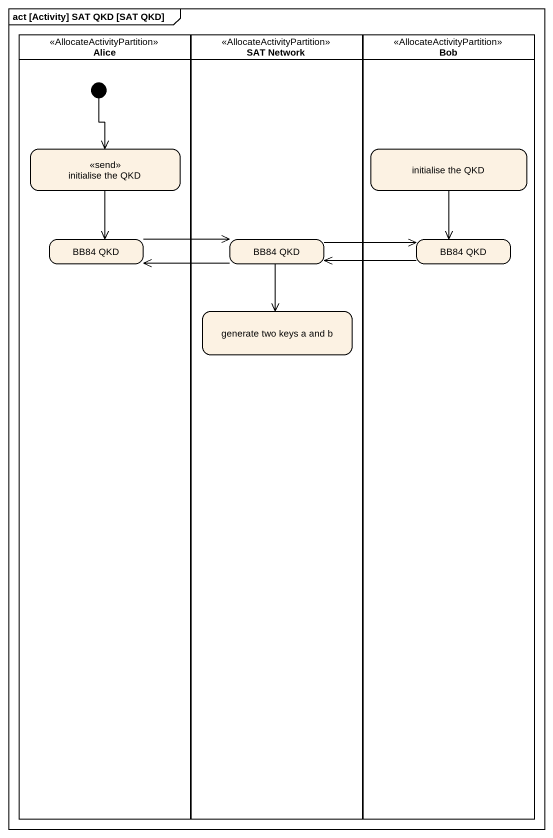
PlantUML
@startuml
mainframe act [Activity] SAT QKD [SAT QKD]
hide empty description
state Alice <<AllocateActivityPartition>> {
  state "initialise the QKD" as initialise_the_QKD <<send>>
  state "BB84 QKD" as BB84_QKD
  [*] --> initialise_the_QKD
}
state "SAT Network" as SAT_Network <<AllocateActivityPartition>> {
  state "BB84 QKD" as BB84_QKD_2
  state "generate two keys a and b" as generate_two_keys_a_and_b
}
state Bob <<AllocateActivityPartition>> {
  state "initialise the QKD" as initialise_the_QKD_2
  state "BB84 QKD" as BB84_QKD_3
}
initialise_the_QKD --> BB84_QKD
initialise_the_QKD_2 --> BB84_QKD_3
BB84_QKD -right-> BB84_QKD_2
BB84_QKD_2 -left-> BB84_QKD
BB84_QKD_2 -right-> BB84_QKD_3
BB84_QKD_2 --> generate_two_keys_a_and_b
BB84_QKD_3 -left-> BB84_QKD_2
@enduml
